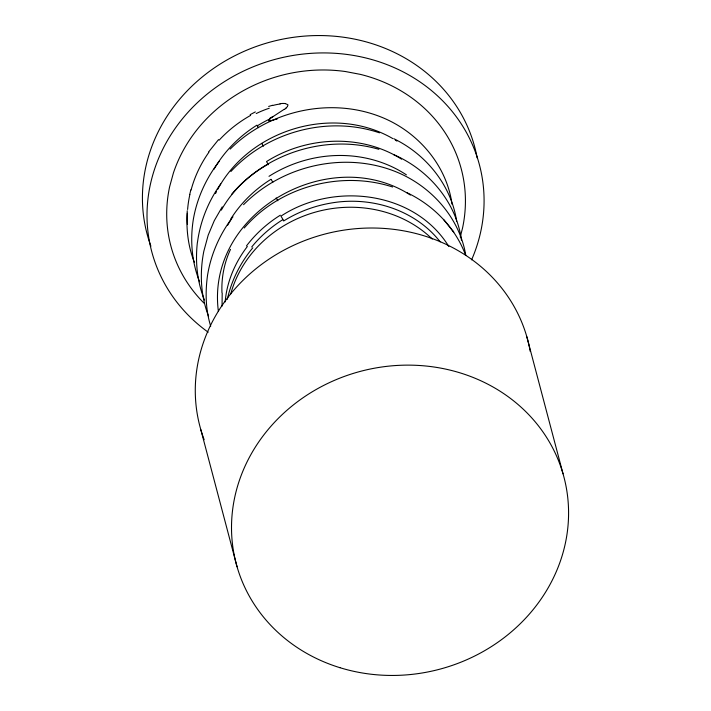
<?xml version="1.0" encoding="UTF-8"?>
<svg xmlns="http://www.w3.org/2000/svg" width="711" height="711" viewBox="0 0 711 711"><rect width="100%" height="100%" fill="white"/><g stroke="black" fill="none" stroke-linecap="round" stroke-linejoin="round"><path stroke-width="1.07" d="M187.26 210.723C186.069 228.195 187.837 246.148 194.503 262.466M222.188 293.296L222.054 306.13M225.165 301.953C226.773 281.778 235.101 262.457 247.357 246.477M189.739 194.432L190.824 189.908M227.333 299.313C231.466 280.401 240.434 262.643 252.814 247.792M460.221 237.083L462.505 228.222A150.883 137.187 -14.8 0 0 465.19 193.223A150.057 136.432 -14.8 0 0 401.226 90.99A150.892 137.196 -14.8 0 0 360.281 74.362L345.51 71.544A150.901 137.205 -14.8 0 0 307.57 70.718A150.003 136.388 -14.8 0 0 239.803 92.706A150.003 136.388 -14.8 0 0 193.374 134.468A150.901 137.205 -14.8 0 0 173.395 173.004L169.627 186.753A150.892 137.196 -14.8 0 0 166.943 221.752A150.048 136.432 -14.8 0 0 204.226 303.348M230.515 249.357C224.241 262.839 221.281 277.805 221.974 292.665M215.531 193.499L216.526 191.579M227.511 225.44L231.386 218.908M222.223 206.883L214.295 220.641L208.199 235.11L203.817 251.285C199.56 272.837 200.582 295.687 208.581 316.262M217.53 189.659C249.685 129.402 333.441 104.055 392.836 138.609M214.002 169.2C224.374 151.274 239.367 136.13 256.92 125.18L258.422 127.678M220.712 183.927C208.554 201.017 200.404 220.845 197.569 241.651L197.338 242.869C195.169 262.155 197.214 281.991 204.492 300.06M232.968 216.793C220.223 233.51 211.371 253.089 207.79 273.824L207.576 275.024C205.186 292.043 205.541 309.712 210.705 326.207M219.415 161.104C206.492 177.706 197.418 197.196 193.596 217.913L193.383 219.104C189.961 240.078 191.739 261.995 199.613 281.796M287.448 106.401L287.946 105.104A1.049 1.022 -16.3 0 0 287.795 104.659L285.431 103.646M208.536 152.047L218.508 139.649M244.211 228.027C279.672 186.558 340.898 170.205 392.614 186.984M231.83 194.076C266.945 152.625 326.607 134.103 378.883 149.319M230.906 171.502C267.683 131.659 327.949 115.36 379.505 132.841M243.58 204.679C281.556 166.09 342.222 151.487 393.147 170.676C429.488 184.291 459.422 216.597 465.803 255.445M230.16 149.097C268.509 110.925 329.3 96.865 380.012 116.595C416.895 130.815 446.632 164.481 452.009 204.181M284.258 109.254L273.148 116.524M410.416 195.063C329.389 142.689 205.55 212.74 218.393 311.436M250.165 114.64L255.347 111.92M270.162 117.91L273.06 116.577L269.771 118.977A11.269 11.021 -41.8 0 0 269.3 119.43A5.324 5.155 -42.8 0 0 268.785 119.99L268.5 120.692L269.202 120.941M268.651 106.437L272.589 105.264M276.241 119.164L273.237 120.061M276.579 119.066L277.583 118.755M273.015 120.123L270.411 120.781A11.598 11.029 -35.5 0 1 269.958 120.852A5.199 4.968 -37.2 0 1 269.202 120.906M280.018 103.77L280.507 103.708M393.583 154.598C428.457 169.574 456.533 202.208 461.475 240.425M407.065 192.725C433.497 205.363 455.573 227.769 465.705 255.48M393.876 138.743C426.147 154.367 451.352 185.42 456.64 221.254M401.591 159.175C361.09 133.561 306.494 136.219 266.536 161.566L268.403 164.721M395.272 140.049L396.907 141.08M440.207 241.891C415.011 209.523 370.804 196.049 331.104 203.044C314.324 205.852 298.105 211.967 283.671 220.961C282.898 219.281 281.92 217.708 280.952 216.135C333.388 181.607 414.575 190.886 448.819 246.495M452.711 230.897L453.778 232.221L443.504 219.37M261.728 143.373L263.417 146.208M271.344 179.759L272.837 182.247M276.144 197.942L277.841 200.778M526.807 336.694L563.032 473.81M200.822 429.657L237.056 566.774M204.137 439.674A169.494 154.109 -14.8 0 1 323.381 234.461A169.494 154.109 -14.8 0 1 530.228 351.43M150.91 246.21A169.494 154.109 -14.8 0 1 270.5 42.002A169.494 154.109 -14.8 0 1 477.17 157.904M230.702 294.016A118.648 107.876 -14.8 0 1 316.493 211.816A118.648 107.876 -14.8 0 1 432.297 239.074M257.355 125.82A121.483 109.37 -23.3 0 1 270.509 118.621M221.299 210.145A122.79 111.165 -6.9 0 1 268.251 164.179M268.998 176.319A122.781 112.249 -22.8 0 1 406.416 174.853M230.942 218.668A122.594 113.36 -21.2 0 1 271.024 179.279M251.676 247.01A118.799 107.885 -23.4 0 1 282.791 219.655M246.477 245.917A119.03 108.294 -23.1 0 1 280.321 215.193M187.428 224.516A128.602 117.475 -13.6 0 1 187.366 213.238M187.606 209.469A128.602 117.475 -13.6 0 1 189.873 194.45M191.099 189.961A128.149 116.871 -13.9 0 1 208.892 152.252M219.166 140.156A123.403 113.085 -11.8 0 1 250.636 115.386M256.227 113.547A98.509 93.079 -5.9 0 1 269.291 108.214M272.66 105.521A55.92 55.431 20.5 0 1 280.054 104.019M280.498 103.628A27.809 27.667 -53.6 0 1 283.716 103.442M283.716 103.53A18.353 18.219 -45.4 0 1 284.142 103.539M284.142 103.459A13.864 13.705 -32.8 0 1 285.44 103.566M287.528 106.463A10.443 10.105 -19.9 0 1 285.991 107.974M286.124 108.125A27.125 25.667 -25.5 0 1 284.409 109.458M208.19 332.206A169.494 154.109 -14.8 0 1 175.457 127.98A169.494 154.109 -14.8 0 1 394.614 67.785A169.494 154.109 -14.8 0 1 471.606 259.844M339.947 667.691A169.494 154.109 -14.8 0 0 566.454 488.546A169.494 154.109 -14.8 0 0 293.732 404.63A169.494 154.109 -14.8 0 0 339.947 667.691"/></g></svg>
